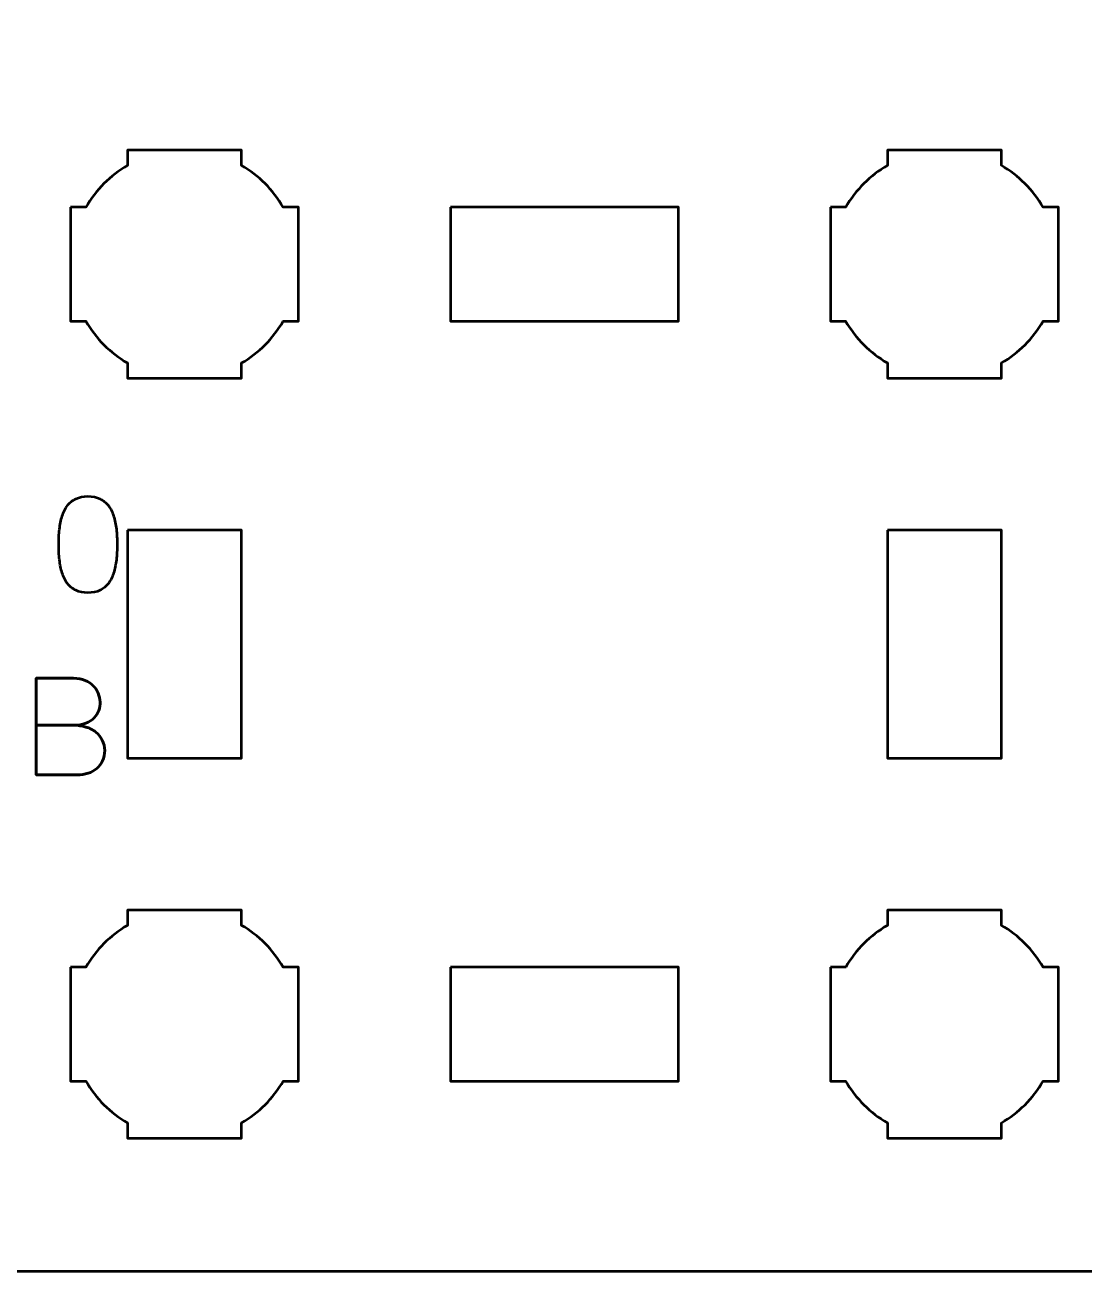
# Model space of a CAD drawing. Header units: centimetres. Extents: x -30.2 to 9.2, y -21.5 to -8.2.
# Drawn here: x 2.08 to 4.868, y -21.5 to -18.22 of the extents above; entities that cross this region are included whole.
import ezdxf

# ---------------------------------------------------------------- set-up
doc = ezdxf.new("R2010")
doc.units = ezdxf.units.CM
doc.header["$MEASUREMENT"] = 0
doc.layers.add('Layer 1', color=7, linetype='Continuous')

msp = doc.modelspace()

# ---------------------------------------------------------------- linework, layer by layer
at = {"layer": 'Layer 1', "lineweight": 53}
for points, knots in [([(0.35005, -8.19995), (0.35005, -8.19995), (8.64995, -8.19995), (8.64995, -8.19995), (8.64995, -8.19995), (8.92695, -8.19995), (9.15005, -8.42305), (9.15005, -8.70005), (9.15005, -8.70005), (9.15005, -8.70005), (9.15005, -20.99995), (9.15005, -20.99995), (9.15005, -20.99995), (9.15005, -21.27695), (8.92695, -21.50005), (8.64995, -21.50005), (8.64995, -21.50005), (8.64995, -21.50005), (0.35005, -21.50005), (0.35005, -21.50005), (0.35005, -21.50005), (0.07305, -21.50005), (-0.15005, -21.27695), (-0.15005, -20.99995), (-0.15005, -20.99995), (-0.15005, -20.99995), (-0.15005, -8.70005), (-0.15005, -8.70005), (-0.15005, -8.70005), (-0.15005, -8.42305), (0.07305, -8.19995), (0.35005, -8.19995)], [0, 0, 0, 0, 0.125, 0.125, 0.125, 0.125, 0.25, 0.25, 0.25, 0.25, 0.375, 0.375, 0.375, 0.375, 0.5, 0.5, 0.5, 0.5, 0.625, 0.625, 0.625, 0.625, 0.75, 0.75, 0.75, 0.75, 0.875, 0.875, 0.875, 0.875, 1, 1, 1, 1]), ([(2.19999, -18.69997), (2.19999, -18.69997), (2.24019, -18.69997), (2.24019, -18.69997), (2.24019, -18.69997), (2.26652, -18.65445), (2.30448, -18.61652), (2.34999, -18.59019), (2.34999, -18.59019), (2.34999, -18.59019), (2.34999, -18.54997), (2.34999, -18.54997), (2.34999, -18.54997), (2.34999, -18.54997), (2.64999, -18.54997), (2.64999, -18.54997), (2.64999, -18.54997), (2.64999, -18.54997), (2.64999, -18.59016), (2.64999, -18.59016), (2.64999, -18.59016), (2.69552, -18.61649), (2.73351, -18.65444), (2.75987, -18.69997), (2.75987, -18.69997), (2.75987, -18.69997), (2.79999, -18.69997), (2.79999, -18.69997), (2.79999, -18.69997), (2.79999, -18.69997), (2.79999, -18.84539), (2.79999, -18.84539), (2.79999, -18.84539), (2.79999, -18.84539), (2.80005, -18.85004), (2.80005, -18.85004), (2.80005, -18.85004), (2.80005, -18.85004), (2.79999, -18.85468), (2.79999, -18.85468), (2.79999, -18.85468), (2.79999, -18.85468), (2.79999, -18.99997), (2.79999, -18.99997), (2.79999, -18.99997), (2.79999, -18.99997), (2.75992, -18.99997), (2.75992, -18.99997), (2.75992, -18.99997), (2.73357, -19.04554), (2.69557, -19.08355), (2.64999, -19.10991), (2.64999, -19.10991), (2.64999, -19.10991), (2.64999, -19.14997), (2.64999, -19.14997), (2.64999, -19.14997), (2.64999, -19.14997), (2.50671, -19.14997), (2.50671, -19.14997), (2.50671, -19.14997), (2.50671, -19.14997), (2.50004, -19.15005), (2.50004, -19.15005), (2.50004, -19.15005), (2.50004, -19.15005), (2.49336, -19.14997), (2.49336, -19.14997), (2.49336, -19.14997), (2.49336, -19.14997), (2.34999, -19.14997), (2.34999, -19.14997), (2.34999, -19.14997), (2.34999, -19.14997), (2.34999, -19.10987), (2.34999, -19.10987), (2.34999, -19.10987), (2.30445, -19.08351), (2.26647, -19.04552), (2.24014, -18.99997), (2.24014, -18.99997), (2.24014, -18.99997), (2.19999, -18.99997), (2.19999, -18.99997), (2.19999, -18.99997), (2.19999, -18.99997), (2.19999, -18.69997), (2.19999, -18.69997)], [0, 0, 0, 0, 0.0454545, 0.0454545, 0.0454545, 0.0454545, 0.0909091, 0.0909091, 0.0909091, 0.0909091, 0.1363636, 0.1363636, 0.1363636, 0.1363636, 0.1818182, 0.1818182, 0.1818182, 0.1818182, 0.2272727, 0.2272727, 0.2272727, 0.2272727, 0.2727273, 0.2727273, 0.2727273, 0.2727273, 0.3181818, 0.3181818, 0.3181818, 0.3181818, 0.3636364, 0.3636364, 0.3636364, 0.3636364, 0.4090909, 0.4090909, 0.4090909, 0.4090909, 0.4545455, 0.4545455, 0.4545455, 0.4545455, 0.5, 0.5, 0.5, 0.5, 0.5454545, 0.5454545, 0.5454545, 0.5454545, 0.5909091, 0.5909091, 0.5909091, 0.5909091, 0.6363636, 0.6363636, 0.6363636, 0.6363636, 0.6818182, 0.6818182, 0.6818182, 0.6818182, 0.7272727, 0.7272727, 0.7272727, 0.7272727, 0.7727273, 0.7727273, 0.7727273, 0.7727273, 0.8181818, 0.8181818, 0.8181818, 0.8181818, 0.8636364, 0.8636364, 0.8636364, 0.8636364, 0.9090909, 0.9090909, 0.9090909, 0.9090909, 0.9545455, 0.9545455, 0.9545455, 0.9545455, 1, 1, 1, 1]), ([(4.19999, -18.69997), (4.19999, -18.69997), (4.24019, -18.69997), (4.24019, -18.69997), (4.24019, -18.69997), (4.26652, -18.65445), (4.30448, -18.61652), (4.34999, -18.59019), (4.34999, -18.59019), (4.34999, -18.59019), (4.34999, -18.54997), (4.34999, -18.54997), (4.34999, -18.54997), (4.34999, -18.54997), (4.64999, -18.54997), (4.64999, -18.54997), (4.64999, -18.54997), (4.64999, -18.54997), (4.64999, -18.59016), (4.64999, -18.59016), (4.64999, -18.59016), (4.69552, -18.61649), (4.73351, -18.65444), (4.75987, -18.69997), (4.75987, -18.69997), (4.75987, -18.69997), (4.79999, -18.69997), (4.79999, -18.69997), (4.79999, -18.69997), (4.79999, -18.69997), (4.79999, -18.84539), (4.79999, -18.84539), (4.79999, -18.84539), (4.79999, -18.84539), (4.80005, -18.85004), (4.80005, -18.85004), (4.80005, -18.85004), (4.80005, -18.85004), (4.79999, -18.85468), (4.79999, -18.85468), (4.79999, -18.85468), (4.79999, -18.85468), (4.79999, -18.99997), (4.79999, -18.99997), (4.79999, -18.99997), (4.79999, -18.99997), (4.75992, -18.99997), (4.75992, -18.99997), (4.75992, -18.99997), (4.73357, -19.04554), (4.69557, -19.08355), (4.64999, -19.10991), (4.64999, -19.10991), (4.64999, -19.10991), (4.64999, -19.14997), (4.64999, -19.14997), (4.64999, -19.14997), (4.64999, -19.14997), (4.50671, -19.14997), (4.50671, -19.14997), (4.50671, -19.14997), (4.50671, -19.14997), (4.50004, -19.15005), (4.50004, -19.15005), (4.50004, -19.15005), (4.50004, -19.15005), (4.49336, -19.14997), (4.49336, -19.14997), (4.49336, -19.14997), (4.49336, -19.14997), (4.34999, -19.14997), (4.34999, -19.14997), (4.34999, -19.14997), (4.34999, -19.14997), (4.34999, -19.10987), (4.34999, -19.10987), (4.34999, -19.10987), (4.30445, -19.08351), (4.26647, -19.04552), (4.24014, -18.99997), (4.24014, -18.99997), (4.24014, -18.99997), (4.19999, -18.99997), (4.19999, -18.99997), (4.19999, -18.99997), (4.19999, -18.99997), (4.19999, -18.69997), (4.19999, -18.69997)], [0, 0, 0, 0, 0.0454545, 0.0454545, 0.0454545, 0.0454545, 0.0909091, 0.0909091, 0.0909091, 0.0909091, 0.1363636, 0.1363636, 0.1363636, 0.1363636, 0.1818182, 0.1818182, 0.1818182, 0.1818182, 0.2272727, 0.2272727, 0.2272727, 0.2272727, 0.2727273, 0.2727273, 0.2727273, 0.2727273, 0.3181818, 0.3181818, 0.3181818, 0.3181818, 0.3636364, 0.3636364, 0.3636364, 0.3636364, 0.4090909, 0.4090909, 0.4090909, 0.4090909, 0.4545455, 0.4545455, 0.4545455, 0.4545455, 0.5, 0.5, 0.5, 0.5, 0.5454545, 0.5454545, 0.5454545, 0.5454545, 0.5909091, 0.5909091, 0.5909091, 0.5909091, 0.6363636, 0.6363636, 0.6363636, 0.6363636, 0.6818182, 0.6818182, 0.6818182, 0.6818182, 0.7272727, 0.7272727, 0.7272727, 0.7272727, 0.7727273, 0.7727273, 0.7727273, 0.7727273, 0.8181818, 0.8181818, 0.8181818, 0.8181818, 0.8636364, 0.8636364, 0.8636364, 0.8636364, 0.9090909, 0.9090909, 0.9090909, 0.9090909, 0.9545455, 0.9545455, 0.9545455, 0.9545455, 1, 1, 1, 1]), ([(3.19996, -18.69995), (3.19996, -18.69995), (3.79997, -18.69995), (3.79997, -18.69995), (3.79997, -18.69995), (3.79997, -18.69995), (3.79997, -18.99995), (3.79997, -18.99995), (3.79997, -18.99995), (3.79997, -18.99995), (3.19996, -18.99995), (3.19996, -18.99995), (3.19996, -18.99995), (3.19996, -18.99995), (3.19996, -18.69995), (3.19996, -18.69995)], [0, 0, 0, 0, 0.25, 0.25, 0.25, 0.25, 0.5, 0.5, 0.5, 0.5, 0.75, 0.75, 0.75, 0.75, 1, 1, 1, 1]), ([(2.35005, -19.55), (2.35005, -19.55), (2.65005, -19.55), (2.65005, -19.55), (2.65005, -19.55), (2.65005, -19.55), (2.65005, -20.15), (2.65005, -20.15), (2.65005, -20.15), (2.65005, -20.15), (2.35005, -20.15), (2.35005, -20.15), (2.35005, -20.15), (2.35005, -20.15), (2.35005, -19.55), (2.35005, -19.55)], [0, 0, 0, 0, 0.25, 0.25, 0.25, 0.25, 0.5, 0.5, 0.5, 0.5, 0.75, 0.75, 0.75, 0.75, 1, 1, 1, 1]), ([(4.35005, -19.55), (4.35005, -19.55), (4.65005, -19.55), (4.65005, -19.55), (4.65005, -19.55), (4.65005, -19.55), (4.65005, -20.15), (4.65005, -20.15), (4.65005, -20.15), (4.65005, -20.15), (4.35005, -20.15), (4.35005, -20.15), (4.35005, -20.15), (4.35005, -20.15), (4.35005, -19.55), (4.35005, -19.55)], [0, 0, 0, 0, 0.25, 0.25, 0.25, 0.25, 0.5, 0.5, 0.5, 0.5, 0.75, 0.75, 0.75, 0.75, 1, 1, 1, 1]), ([(2.19999, -20.69997), (2.19999, -20.69997), (2.24019, -20.69997), (2.24019, -20.69997), (2.24019, -20.69997), (2.26652, -20.65445), (2.30448, -20.61652), (2.34999, -20.59019), (2.34999, -20.59019), (2.34999, -20.59019), (2.34999, -20.54997), (2.34999, -20.54997), (2.34999, -20.54997), (2.34999, -20.54997), (2.64999, -20.54997), (2.64999, -20.54997), (2.64999, -20.54997), (2.64999, -20.54997), (2.64999, -20.59016), (2.64999, -20.59016), (2.64999, -20.59016), (2.69552, -20.61649), (2.73351, -20.65444), (2.75987, -20.69997), (2.75987, -20.69997), (2.75987, -20.69997), (2.79999, -20.69997), (2.79999, -20.69997), (2.79999, -20.69997), (2.79999, -20.69997), (2.79999, -20.84539), (2.79999, -20.84539), (2.79999, -20.84539), (2.79999, -20.84539), (2.80005, -20.85004), (2.80005, -20.85004), (2.80005, -20.85004), (2.80005, -20.85004), (2.79999, -20.85468), (2.79999, -20.85468), (2.79999, -20.85468), (2.79999, -20.85468), (2.79999, -20.99997), (2.79999, -20.99997), (2.79999, -20.99997), (2.79999, -20.99997), (2.75992, -20.99997), (2.75992, -20.99997), (2.75992, -20.99997), (2.73357, -21.04554), (2.69557, -21.08355), (2.64999, -21.10991), (2.64999, -21.10991), (2.64999, -21.10991), (2.64999, -21.14997), (2.64999, -21.14997), (2.64999, -21.14997), (2.64999, -21.14997), (2.50671, -21.14997), (2.50671, -21.14997), (2.50671, -21.14997), (2.50671, -21.14997), (2.50004, -21.15005), (2.50004, -21.15005), (2.50004, -21.15005), (2.50004, -21.15005), (2.49336, -21.14997), (2.49336, -21.14997), (2.49336, -21.14997), (2.49336, -21.14997), (2.34999, -21.14997), (2.34999, -21.14997), (2.34999, -21.14997), (2.34999, -21.14997), (2.34999, -21.10987), (2.34999, -21.10987), (2.34999, -21.10987), (2.30445, -21.08351), (2.26647, -21.04552), (2.24014, -20.99997), (2.24014, -20.99997), (2.24014, -20.99997), (2.19999, -20.99997), (2.19999, -20.99997), (2.19999, -20.99997), (2.19999, -20.99997), (2.19999, -20.69997), (2.19999, -20.69997)], [0, 0, 0, 0, 0.0454545, 0.0454545, 0.0454545, 0.0454545, 0.0909091, 0.0909091, 0.0909091, 0.0909091, 0.1363636, 0.1363636, 0.1363636, 0.1363636, 0.1818182, 0.1818182, 0.1818182, 0.1818182, 0.2272727, 0.2272727, 0.2272727, 0.2272727, 0.2727273, 0.2727273, 0.2727273, 0.2727273, 0.3181818, 0.3181818, 0.3181818, 0.3181818, 0.3636364, 0.3636364, 0.3636364, 0.3636364, 0.4090909, 0.4090909, 0.4090909, 0.4090909, 0.4545455, 0.4545455, 0.4545455, 0.4545455, 0.5, 0.5, 0.5, 0.5, 0.5454545, 0.5454545, 0.5454545, 0.5454545, 0.5909091, 0.5909091, 0.5909091, 0.5909091, 0.6363636, 0.6363636, 0.6363636, 0.6363636, 0.6818182, 0.6818182, 0.6818182, 0.6818182, 0.7272727, 0.7272727, 0.7272727, 0.7272727, 0.7727273, 0.7727273, 0.7727273, 0.7727273, 0.8181818, 0.8181818, 0.8181818, 0.8181818, 0.8636364, 0.8636364, 0.8636364, 0.8636364, 0.9090909, 0.9090909, 0.9090909, 0.9090909, 0.9545455, 0.9545455, 0.9545455, 0.9545455, 1, 1, 1, 1]), ([(4.19999, -20.69997), (4.19999, -20.69997), (4.24019, -20.69997), (4.24019, -20.69997), (4.24019, -20.69997), (4.26652, -20.65445), (4.30448, -20.61652), (4.34999, -20.59019), (4.34999, -20.59019), (4.34999, -20.59019), (4.34999, -20.54997), (4.34999, -20.54997), (4.34999, -20.54997), (4.34999, -20.54997), (4.64999, -20.54997), (4.64999, -20.54997), (4.64999, -20.54997), (4.64999, -20.54997), (4.64999, -20.59016), (4.64999, -20.59016), (4.64999, -20.59016), (4.69552, -20.61649), (4.73351, -20.65444), (4.75987, -20.69997), (4.75987, -20.69997), (4.75987, -20.69997), (4.79999, -20.69997), (4.79999, -20.69997), (4.79999, -20.69997), (4.79999, -20.69997), (4.79999, -20.84539), (4.79999, -20.84539), (4.79999, -20.84539), (4.79999, -20.84539), (4.80005, -20.85004), (4.80005, -20.85004), (4.80005, -20.85004), (4.80005, -20.85004), (4.79999, -20.85468), (4.79999, -20.85468), (4.79999, -20.85468), (4.79999, -20.85468), (4.79999, -20.99997), (4.79999, -20.99997), (4.79999, -20.99997), (4.79999, -20.99997), (4.75992, -20.99997), (4.75992, -20.99997), (4.75992, -20.99997), (4.73357, -21.04554), (4.69557, -21.08355), (4.64999, -21.10991), (4.64999, -21.10991), (4.64999, -21.10991), (4.64999, -21.14997), (4.64999, -21.14997), (4.64999, -21.14997), (4.64999, -21.14997), (4.50671, -21.14997), (4.50671, -21.14997), (4.50671, -21.14997), (4.50671, -21.14997), (4.50004, -21.15005), (4.50004, -21.15005), (4.50004, -21.15005), (4.50004, -21.15005), (4.49336, -21.14997), (4.49336, -21.14997), (4.49336, -21.14997), (4.49336, -21.14997), (4.34999, -21.14997), (4.34999, -21.14997), (4.34999, -21.14997), (4.34999, -21.14997), (4.34999, -21.10987), (4.34999, -21.10987), (4.34999, -21.10987), (4.30445, -21.08351), (4.26647, -21.04552), (4.24014, -20.99997), (4.24014, -20.99997), (4.24014, -20.99997), (4.19999, -20.99997), (4.19999, -20.99997), (4.19999, -20.99997), (4.19999, -20.99997), (4.19999, -20.69997), (4.19999, -20.69997)], [0, 0, 0, 0, 0.0454545, 0.0454545, 0.0454545, 0.0454545, 0.0909091, 0.0909091, 0.0909091, 0.0909091, 0.1363636, 0.1363636, 0.1363636, 0.1363636, 0.1818182, 0.1818182, 0.1818182, 0.1818182, 0.2272727, 0.2272727, 0.2272727, 0.2272727, 0.2727273, 0.2727273, 0.2727273, 0.2727273, 0.3181818, 0.3181818, 0.3181818, 0.3181818, 0.3636364, 0.3636364, 0.3636364, 0.3636364, 0.4090909, 0.4090909, 0.4090909, 0.4090909, 0.4545455, 0.4545455, 0.4545455, 0.4545455, 0.5, 0.5, 0.5, 0.5, 0.5454545, 0.5454545, 0.5454545, 0.5454545, 0.5909091, 0.5909091, 0.5909091, 0.5909091, 0.6363636, 0.6363636, 0.6363636, 0.6363636, 0.6818182, 0.6818182, 0.6818182, 0.6818182, 0.7272727, 0.7272727, 0.7272727, 0.7272727, 0.7727273, 0.7727273, 0.7727273, 0.7727273, 0.8181818, 0.8181818, 0.8181818, 0.8181818, 0.8636364, 0.8636364, 0.8636364, 0.8636364, 0.9090909, 0.9090909, 0.9090909, 0.9090909, 0.9545455, 0.9545455, 0.9545455, 0.9545455, 1, 1, 1, 1]), ([(3.19996, -20.70005), (3.19996, -20.70005), (3.79997, -20.70005), (3.79997, -20.70005), (3.79997, -20.70005), (3.79997, -20.70005), (3.79997, -21.00005), (3.79997, -21.00005), (3.79997, -21.00005), (3.79997, -21.00005), (3.19996, -21.00005), (3.19996, -21.00005), (3.19996, -21.00005), (3.19996, -21.00005), (3.19996, -20.70005), (3.19996, -20.70005)], [0, 0, 0, 0, 0.25, 0.25, 0.25, 0.25, 0.5, 0.5, 0.5, 0.5, 0.75, 0.75, 0.75, 0.75, 1, 1, 1, 1])]:
    msp.add_open_spline(points, degree=3, knots=knots, dxfattribs=at)
at = {"layer": 'Layer 1', "color": 5, "lineweight": 53}
for points, knots in [([(2.24577, -19.71477), (2.25811, -19.71471), (2.26876, -19.71254), (2.27763, -19.7083), (2.27763, -19.7083), (2.28645, -19.70407), (2.2938, -19.69801), (2.29968, -19.69031), (2.29968, -19.69031), (2.3055, -19.68255), (2.31009, -19.67338), (2.3135, -19.66279), (2.3135, -19.66279), (2.31685, -19.65221), (2.31926, -19.64063), (2.32061, -19.62793), (2.32061, -19.62793), (2.32203, -19.61523), (2.32273, -19.60188), (2.32267, -19.58777), (2.32267, -19.58777), (2.32273, -19.57372), (2.32203, -19.56037), (2.32061, -19.54773), (2.32061, -19.54773), (2.31926, -19.53509), (2.31685, -19.52345), (2.3135, -19.51286), (2.3135, -19.51286), (2.31009, -19.50234), (2.3055, -19.49317), (2.29968, -19.48535), (2.29968, -19.48535), (2.2938, -19.47758), (2.28645, -19.47153), (2.27763, -19.46729), (2.27763, -19.46729), (2.26876, -19.463), (2.25811, -19.46083), (2.24577, -19.46077), (2.24577, -19.46077), (2.23342, -19.46083), (2.22278, -19.463), (2.2139, -19.46729), (2.2139, -19.46729), (2.20508, -19.47153), (2.19773, -19.47758), (2.19185, -19.48535), (2.19185, -19.48535), (2.18603, -19.49317), (2.18144, -19.50234), (2.17803, -19.51286), (2.17803, -19.51286), (2.17468, -19.52345), (2.17227, -19.53509), (2.17092, -19.54773), (2.17092, -19.54773), (2.16951, -19.56037), (2.1688, -19.57372), (2.16886, -19.58777), (2.16886, -19.58777), (2.1688, -19.60188), (2.16951, -19.61523), (2.17092, -19.62793), (2.17092, -19.62793), (2.17227, -19.64063), (2.17468, -19.65221), (2.17803, -19.66279), (2.17803, -19.66279), (2.18144, -19.67338), (2.18603, -19.68255), (2.19185, -19.69031), (2.19185, -19.69031), (2.19773, -19.69801), (2.20508, -19.70407), (2.2139, -19.7083), (2.2139, -19.7083), (2.22278, -19.71254), (2.23342, -19.71471), (2.24577, -19.71477)], [0, 0, 0, 0, 0.05, 0.05, 0.05, 0.05, 0.1, 0.1, 0.1, 0.1, 0.15, 0.15, 0.15, 0.15, 0.2, 0.2, 0.2, 0.2, 0.25, 0.25, 0.25, 0.25, 0.3, 0.3, 0.3, 0.3, 0.35, 0.35, 0.35, 0.35, 0.4, 0.4, 0.4, 0.4, 0.45, 0.45, 0.45, 0.45, 0.5, 0.5, 0.5, 0.5, 0.55, 0.55, 0.55, 0.55, 0.6, 0.6, 0.6, 0.6, 0.65, 0.65, 0.65, 0.65, 0.7, 0.7, 0.7, 0.7, 0.75, 0.75, 0.75, 0.75, 0.8, 0.8, 0.8, 0.8, 0.85, 0.85, 0.85, 0.85, 0.9, 0.9, 0.9, 0.9, 0.95, 0.95, 0.95, 0.95, 1, 1, 1, 1]), ([(2.24577, -19.71477), (2.25811, -19.71471), (2.26876, -19.71254), (2.27763, -19.7083), (2.27763, -19.7083), (2.28645, -19.70407), (2.2938, -19.69801), (2.29968, -19.69031), (2.29968, -19.69031), (2.3055, -19.68255), (2.31009, -19.67338), (2.3135, -19.66279), (2.3135, -19.66279), (2.31685, -19.65221), (2.31926, -19.64063), (2.32061, -19.62793), (2.32061, -19.62793), (2.32203, -19.61523), (2.32273, -19.60188), (2.32267, -19.58777), (2.32267, -19.58777), (2.32273, -19.57372), (2.32203, -19.56037), (2.32061, -19.54773), (2.32061, -19.54773), (2.31926, -19.53509), (2.31685, -19.52345), (2.3135, -19.51286), (2.3135, -19.51286), (2.31009, -19.50234), (2.3055, -19.49317), (2.29968, -19.48535), (2.29968, -19.48535), (2.2938, -19.47758), (2.28645, -19.47153), (2.27763, -19.46729), (2.27763, -19.46729), (2.26876, -19.463), (2.25811, -19.46083), (2.24577, -19.46077), (2.24577, -19.46077), (2.23342, -19.46083), (2.22278, -19.463), (2.2139, -19.46729), (2.2139, -19.46729), (2.20508, -19.47153), (2.19773, -19.47758), (2.19185, -19.48535), (2.19185, -19.48535), (2.18603, -19.49317), (2.18144, -19.50234), (2.17803, -19.51286), (2.17803, -19.51286), (2.17468, -19.52345), (2.17227, -19.53509), (2.17092, -19.54773), (2.17092, -19.54773), (2.16951, -19.56037), (2.1688, -19.57372), (2.16886, -19.58777), (2.16886, -19.58777), (2.1688, -19.60188), (2.16951, -19.61523), (2.17092, -19.62793), (2.17092, -19.62793), (2.17227, -19.64063), (2.17468, -19.65221), (2.17803, -19.66279), (2.17803, -19.66279), (2.18144, -19.67338), (2.18603, -19.68255), (2.19185, -19.69031), (2.19185, -19.69031), (2.19773, -19.69801), (2.20508, -19.70407), (2.2139, -19.7083), (2.2139, -19.7083), (2.22278, -19.71254), (2.23342, -19.71471), (2.24577, -19.71477)], [0, 0, 0, 0, 0.05, 0.05, 0.05, 0.05, 0.1, 0.1, 0.1, 0.1, 0.15, 0.15, 0.15, 0.15, 0.2, 0.2, 0.2, 0.2, 0.25, 0.25, 0.25, 0.25, 0.3, 0.3, 0.3, 0.3, 0.35, 0.35, 0.35, 0.35, 0.4, 0.4, 0.4, 0.4, 0.45, 0.45, 0.45, 0.45, 0.5, 0.5, 0.5, 0.5, 0.55, 0.55, 0.55, 0.55, 0.6, 0.6, 0.6, 0.6, 0.65, 0.65, 0.65, 0.65, 0.7, 0.7, 0.7, 0.7, 0.75, 0.75, 0.75, 0.75, 0.8, 0.8, 0.8, 0.8, 0.85, 0.85, 0.85, 0.85, 0.9, 0.9, 0.9, 0.9, 0.95, 0.95, 0.95, 0.95, 1, 1, 1, 1]), ([(2.1096, -20.06331), (2.1096, -20.06331), (2.20732, -20.06331), (2.20732, -20.06331), (2.20732, -20.06331), (2.22002, -20.06325), (2.23084, -20.06149), (2.23995, -20.05802), (2.23995, -20.05802), (2.24901, -20.05461), (2.25636, -20.04996), (2.26206, -20.04414), (2.26206, -20.04414), (2.26776, -20.03832), (2.27188, -20.03173), (2.27447, -20.02444), (2.27447, -20.02444), (2.27699, -20.01721), (2.27817, -20.00969), (2.27788, -20.00192), (2.27788, -20.00192), (2.27752, -19.99416), (2.27588, -19.98664), (2.27294, -19.97929), (2.27294, -19.97929), (2.27006, -19.97194), (2.26571, -19.96529), (2.26, -19.95936), (2.26, -19.95936), (2.2543, -19.95342), (2.24718, -19.94871), (2.23854, -19.94524), (2.23854, -19.94524), (2.2299, -19.94172), (2.21973, -19.93989), (2.20803, -19.93984), (2.20803, -19.93984), (2.20803, -19.93984), (2.1096, -19.93984), (2.1096, -19.93984), (2.1096, -19.93984), (2.1096, -19.93984), (2.1096, -20.19419), (2.1096, -20.19419), (2.1096, -20.19419), (2.1096, -20.19419), (2.2179, -20.19419), (2.2179, -20.19419), (2.2179, -20.19419), (2.22802, -20.19419), (2.23742, -20.19272), (2.24613, -20.18984), (2.24613, -20.18984), (2.25483, -20.1869), (2.26241, -20.18272), (2.269, -20.17714), (2.269, -20.17714), (2.27552, -20.17161), (2.28064, -20.16491), (2.28429, -20.15697), (2.28429, -20.15697), (2.28793, -20.14903), (2.28981, -20.14004), (2.28987, -20.12998), (2.28987, -20.12998), (2.28964, -20.11987), (2.28752, -20.11076), (2.28346, -20.10258), (2.28346, -20.10258), (2.27941, -20.09441), (2.27376, -20.08742), (2.26647, -20.08154), (2.26647, -20.08154), (2.25918, -20.07571), (2.25048, -20.07119), (2.24048, -20.06807), (2.24048, -20.06807), (2.23049, -20.06495), (2.21943, -20.06337), (2.20732, -20.06331), (2.20732, -20.06331), (2.21943, -20.06337), (2.23049, -20.06495), (2.24048, -20.06807), (2.24048, -20.06807), (2.25048, -20.07119), (2.25918, -20.07571), (2.26647, -20.08154), (2.26647, -20.08154), (2.27376, -20.08742), (2.27941, -20.09441), (2.28346, -20.10258), (2.28346, -20.10258), (2.28752, -20.11076), (2.28964, -20.11987), (2.28987, -20.12998), (2.28987, -20.12998), (2.28981, -20.14004), (2.28793, -20.14903), (2.28429, -20.15697), (2.28429, -20.15697), (2.28064, -20.16491), (2.27552, -20.17161), (2.269, -20.17714), (2.269, -20.17714), (2.26241, -20.18272), (2.25483, -20.1869), (2.24613, -20.18984), (2.24613, -20.18984), (2.23742, -20.19272), (2.22802, -20.19419), (2.2179, -20.19419), (2.2179, -20.19419), (2.2179, -20.19419), (2.1096, -20.19419), (2.1096, -20.19419), (2.1096, -20.19419), (2.1096, -20.19419), (2.1096, -19.93984), (2.1096, -19.93984), (2.1096, -19.93984), (2.1096, -19.93984), (2.20803, -19.93984), (2.20803, -19.93984), (2.20803, -19.93984), (2.21973, -19.93989), (2.2299, -19.94172), (2.23854, -19.94524), (2.23854, -19.94524), (2.24718, -19.94871), (2.2543, -19.95342), (2.26, -19.95936), (2.26, -19.95936), (2.26571, -19.96529), (2.27006, -19.97194), (2.27294, -19.97929), (2.27294, -19.97929), (2.27588, -19.98664), (2.27752, -19.99416), (2.27788, -20.00192), (2.27788, -20.00192), (2.27817, -20.00969), (2.27699, -20.01721), (2.27447, -20.02444), (2.27447, -20.02444), (2.27188, -20.03173), (2.26776, -20.03832), (2.26206, -20.04414), (2.26206, -20.04414), (2.25636, -20.04996), (2.24901, -20.05461), (2.23995, -20.05802), (2.23995, -20.05802), (2.23084, -20.06149), (2.22002, -20.06325), (2.20732, -20.06331), (2.20732, -20.06331), (2.20732, -20.06331), (2.1096, -20.06331), (2.1096, -20.06331)], [0, 0, 0, 0, 0.025, 0.025, 0.025, 0.025, 0.05, 0.05, 0.05, 0.05, 0.075, 0.075, 0.075, 0.075, 0.1, 0.1, 0.1, 0.1, 0.125, 0.125, 0.125, 0.125, 0.15, 0.15, 0.15, 0.15, 0.175, 0.175, 0.175, 0.175, 0.2, 0.2, 0.2, 0.2, 0.225, 0.225, 0.225, 0.225, 0.25, 0.25, 0.25, 0.25, 0.275, 0.275, 0.275, 0.275, 0.3, 0.3, 0.3, 0.3, 0.325, 0.325, 0.325, 0.325, 0.35, 0.35, 0.35, 0.35, 0.375, 0.375, 0.375, 0.375, 0.4, 0.4, 0.4, 0.4, 0.425, 0.425, 0.425, 0.425, 0.45, 0.45, 0.45, 0.45, 0.475, 0.475, 0.475, 0.475, 0.5, 0.5, 0.5, 0.5, 0.525, 0.525, 0.525, 0.525, 0.55, 0.55, 0.55, 0.55, 0.575, 0.575, 0.575, 0.575, 0.6, 0.6, 0.6, 0.6, 0.625, 0.625, 0.625, 0.625, 0.65, 0.65, 0.65, 0.65, 0.675, 0.675, 0.675, 0.675, 0.7, 0.7, 0.7, 0.7, 0.725, 0.725, 0.725, 0.725, 0.75, 0.75, 0.75, 0.75, 0.775, 0.775, 0.775, 0.775, 0.8, 0.8, 0.8, 0.8, 0.825, 0.825, 0.825, 0.825, 0.85, 0.85, 0.85, 0.85, 0.875, 0.875, 0.875, 0.875, 0.9, 0.9, 0.9, 0.9, 0.925, 0.925, 0.925, 0.925, 0.95, 0.95, 0.95, 0.95, 0.975, 0.975, 0.975, 0.975, 1, 1, 1, 1])]:
    msp.add_open_spline(points, degree=3, knots=knots, dxfattribs=at)

doc.saveas('drawing.dxf')
